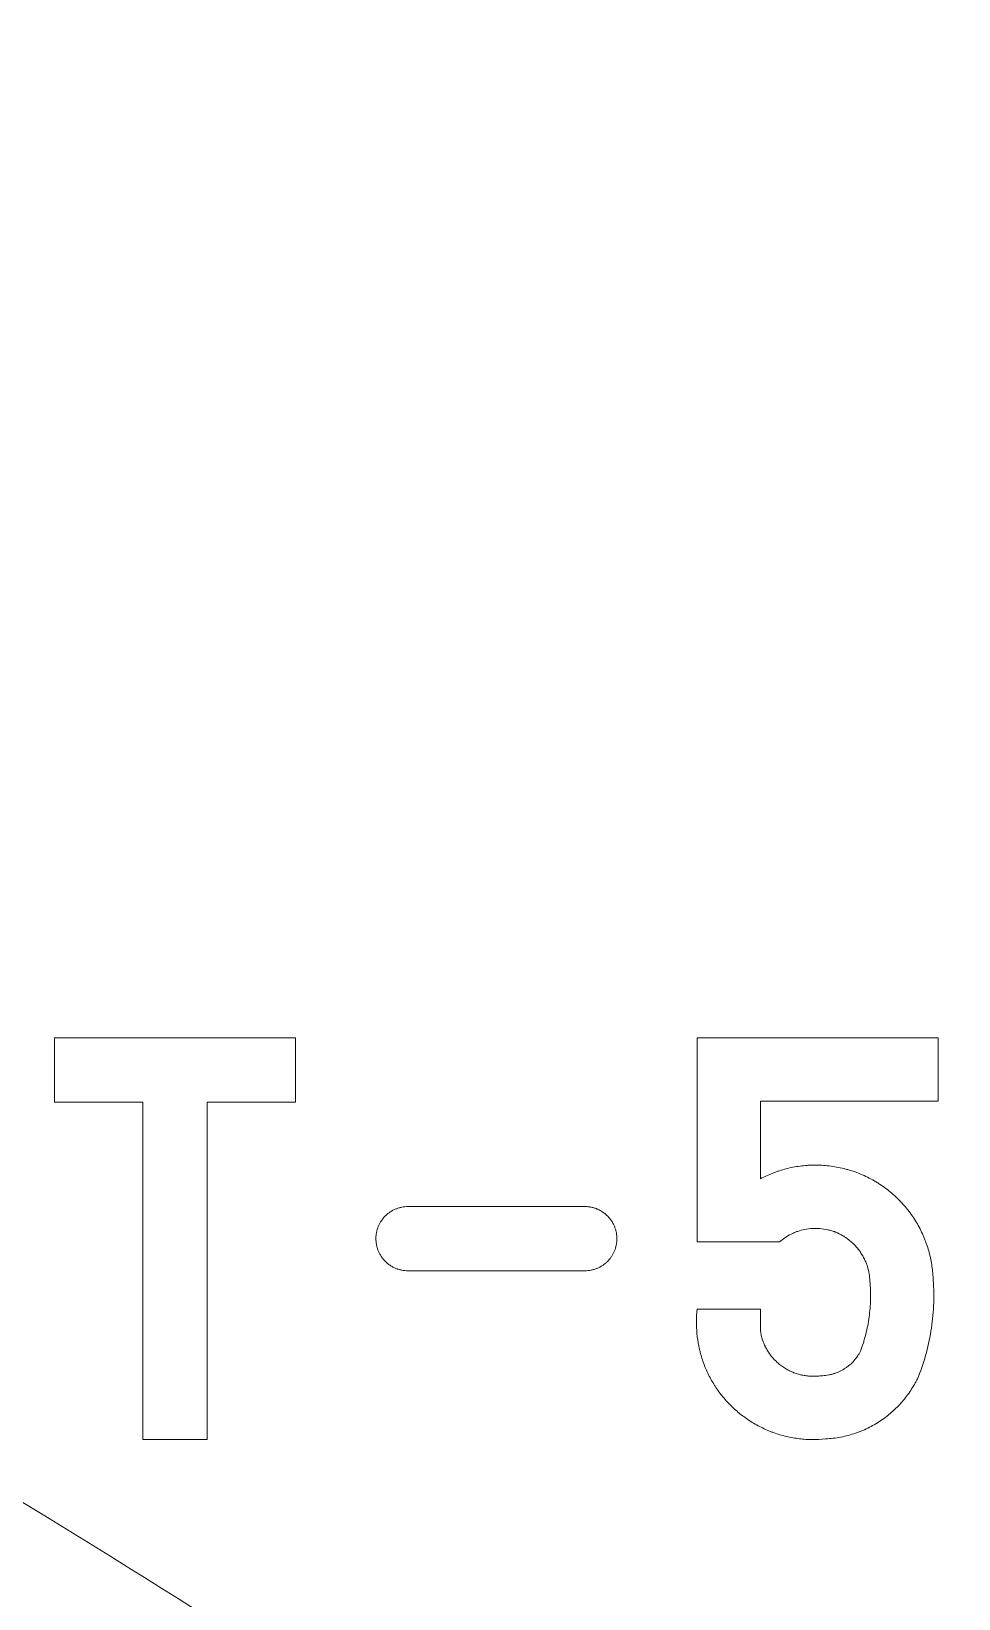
# Model space of a CAD drawing. Header units: millimetres. Extents: x 4664 to 8864, y -38 to 2932.
# Drawn here: x 5869.2 to 5879.26, y 1271.3 to 1288.29 of the extents above; entities that cross this region are included whole.
import ezdxf

# ---------------------------------------------------------------- set-up
doc = ezdxf.new("R2010")
doc.units = ezdxf.units.MM

msp = doc.modelspace()

# ---------------------------------------------------------------- linework, layer by layer
at = {"lineweight": 5}
for radius, start, end in [(152.045, 36.15958, 86.73036), (150.173, 37.11429, 84.05174), (144.895, 2.73527, 80.78997), (143.338, 2.73527, 80.78997), (120.442, 55.97736, 59.34277)]:
    msp.add_arc((5806.563, 1169.419), radius, start, end, dxfattribs=at)
for points in [[(5869.457, 1277.381), (5870.332, 1277.381), (5871.203, 1277.381), (5872.069, 1277.381)], [(5869.457, 1276.684), (5869.457, 1276.917), (5869.457, 1277.15), (5869.457, 1277.381)], [(5872.069, 1277.381), (5872.069, 1277.15), (5872.069, 1276.917), (5872.069, 1276.684)], [(5879.034, 1276.695), (5879.034, 1276.925), (5879.034, 1277.154), (5879.034, 1277.381)], [(5872.069, 1276.684), (5871.75, 1276.684), (5871.431, 1276.684), (5871.111, 1276.684)], [(5877.108, 1275.853), (5877.108, 1276.136), (5877.108, 1276.417), (5877.108, 1276.695)], [(5877.108, 1276.695), (5877.754, 1276.695), (5878.396, 1276.695), (5879.034, 1276.695)], [(5879.034, 1276.695), (5878.714, 1276.695), (5878.074, 1276.695), (5877.43, 1276.695), (5877.108, 1276.695)], [(5875.203, 1275.552), (5874.567, 1275.552), (5873.929, 1275.552), (5873.288, 1275.552)], [(5873.288, 1275.552), (5873.607, 1275.552), (5874.246, 1275.552), (5874.884, 1275.552), (5875.203, 1275.552)], [(5876.422, 1275.168), (5876.72, 1275.168), (5877.017, 1275.168), (5877.313, 1275.168)], [(5873.288, 1274.856), (5873.929, 1274.856), (5874.567, 1274.856), (5875.203, 1274.856)], [(5875.203, 1274.856), (5874.885, 1274.856), (5874.247, 1274.856), (5873.608, 1274.856), (5873.288, 1274.856)], [(5877.109, 1274.439), (5876.88, 1274.439), (5876.651, 1274.439), (5876.422, 1274.439)], [(5877.109, 1274.226), (5877.109, 1274.297), (5877.109, 1274.368), (5877.109, 1274.439)], [(5877.78, 1273.719), (5877.767, 1273.718), (5877.753, 1273.717), (5877.74, 1273.716)], [(5871.111, 1273.028), (5870.879, 1273.028), (5870.647, 1273.028), (5870.415, 1273.028)], [(5870.415, 1273.028), (5870.531, 1273.028), (5870.763, 1273.028), (5870.995, 1273.028), (5871.111, 1273.028)]]:
    msp.add_open_spline(points, degree=3, dxfattribs=at)
for points, knots in [([(5872.069, 1277.381), (5871.635, 1277.381), (5871.2, 1277.381), (5870.329, 1277.381), (5869.894, 1277.381), (5869.457, 1277.381)], [0, 0, 0, 0, 0.5, 0.5, 1, 1, 1, 1]), ([(5876.422, 1277.381), (5876.422, 1277.368), (5876.422, 1277.343), (5876.422, 1277.306), (5876.422, 1277.268), (5876.422, 1277.231), (5876.422, 1277.193), (5876.422, 1277.156), (5876.422, 1277.118), (5876.422, 1277.08), (5876.422, 1277.043), (5876.422, 1277.005), (5876.422, 1276.967), (5876.422, 1276.93), (5876.422, 1276.892), (5876.422, 1276.854), (5876.422, 1276.816), (5876.422, 1276.779), (5876.422, 1276.741), (5876.422, 1276.703), (5876.422, 1276.665), (5876.422, 1276.627), (5876.422, 1276.589), (5876.422, 1276.551), (5876.422, 1276.513), (5876.422, 1276.475), (5876.422, 1276.437), (5876.422, 1276.399), (5876.422, 1276.361), (5876.422, 1276.323), (5876.422, 1276.284), (5876.422, 1276.246), (5876.422, 1276.208), (5876.422, 1276.17), (5876.422, 1276.132), (5876.422, 1276.093), (5876.422, 1276.055), (5876.422, 1276.017), (5876.422, 1275.978), (5876.422, 1275.94), (5876.422, 1275.902), (5876.422, 1275.863), (5876.422, 1275.825), (5876.422, 1275.786), (5876.422, 1275.748), (5876.422, 1275.709), (5876.422, 1275.671), (5876.422, 1275.632), (5876.422, 1275.594), (5876.422, 1275.555), (5876.422, 1275.516), (5876.422, 1275.478), (5876.422, 1275.439), (5876.422, 1275.4), (5876.422, 1275.362), (5876.422, 1275.323), (5876.422, 1275.284), (5876.422, 1275.245), (5876.422, 1275.206), (5876.422, 1275.181), (5876.422, 1275.168)], [0, 0, 0, 0, 0.017208, 0.034417, 0.051627, 0.068838, 0.086051, 0.103264, 0.120479, 0.137695, 0.154912, 0.17213, 0.18935, 0.20657, 0.223792, 0.241015, 0.258239, 0.275465, 0.292691, 0.309919, 0.327148, 0.344378, 0.361609, 0.378841, 0.396075, 0.41331, 0.430546, 0.447783, 0.465021, 0.482261, 0.499501, 0.516743, 0.533986, 0.55123, 0.568476, 0.585723, 0.60297, 0.620219, 0.63747, 0.654721, 0.671974, 0.689227, 0.706482, 0.723738, 0.740996, 0.758254, 0.775514, 0.792775, 0.810037, 0.827301, 0.844565, 0.861831, 0.879098, 0.896366, 0.913635, 0.930906, 0.948178, 0.96545, 0.982725, 1, 1, 1, 1]), ([(5876.422, 1277.381), (5876.861, 1277.381), (5877.298, 1277.381), (5878.169, 1277.381), (5878.602, 1277.381), (5879.034, 1277.381)], [0, 0, 0, 0, 0.5, 0.5, 1, 1, 1, 1]), ([(5870.415, 1276.684), (5870.227, 1276.684), (5870.038, 1276.684), (5869.719, 1276.684), (5869.588, 1276.684), (5869.457, 1276.684)], [0, 0, 0, 0, 0.590566, 0.590566, 1, 1, 1, 1]), ([(5870.415, 1273.028), (5870.415, 1273.648), (5870.415, 1274.263), (5870.415, 1275.482), (5870.415, 1276.086), (5870.415, 1276.684)], [0, 0, 0, 0, 0.5, 0.5, 1, 1, 1, 1]), ([(5871.111, 1276.684), (5871.111, 1276.086), (5871.111, 1275.483), (5871.111, 1274.264), (5871.111, 1273.649), (5871.111, 1273.028)], [0, 0, 0, 0, 0.5, 0.5, 1, 1, 1, 1]), ([(5878.978, 1274.791), (5878.975, 1274.841), (5878.969, 1274.891), (5878.952, 1274.991), (5878.941, 1275.041), (5878.919, 1275.115), (5878.91, 1275.14), (5878.899, 1275.171), (5878.897, 1275.177), (5878.892, 1275.189), (5878.89, 1275.196), (5878.882, 1275.214), (5878.877, 1275.226), (5878.85, 1275.287), (5878.826, 1275.335), (5878.771, 1275.427), (5878.74, 1275.472), (5878.697, 1275.526), (5878.684, 1275.542), (5878.671, 1275.558), (5878.662, 1275.568), (5878.657, 1275.574), (5878.633, 1275.6), (5878.614, 1275.62), (5878.554, 1275.679), (5878.511, 1275.715), (5878.444, 1275.765), (5878.421, 1275.781), (5878.385, 1275.804), (5878.373, 1275.812), (5878.349, 1275.826), (5878.337, 1275.833), (5878.275, 1275.868), (5878.224, 1275.892), (5878.146, 1275.923), (5878.12, 1275.932), (5878.08, 1275.945), (5878.067, 1275.949), (5878.04, 1275.956), (5878.027, 1275.96), (5877.96, 1275.977), (5877.906, 1275.986), (5877.799, 1275.999), (5877.746, 1276.002), (5877.68, 1276.001), (5877.666, 1276.001), (5877.64, 1276), (5877.627, 1275.999), (5877.588, 1275.996), (5877.562, 1275.994), (5877.485, 1275.983), (5877.435, 1275.974), (5877.362, 1275.955), (5877.338, 1275.948), (5877.302, 1275.936), (5877.29, 1275.932), (5877.266, 1275.924), (5877.254, 1275.919), (5877.196, 1275.897), (5877.151, 1275.876), (5877.108, 1275.853)], [0, 0, 0, 0, 0.0625, 0.0625, 0.125, 0.125, 0.15625, 0.15625, 0.164063, 0.164063, 0.171875, 0.171875, 0.1875, 0.1875, 0.25, 0.25, 0.3125, 0.3125, 0.328125, 0.335938, 0.335938, 0.34375, 0.34375, 0.375, 0.375, 0.4375, 0.4375, 0.46875, 0.46875, 0.484375, 0.484375, 0.5, 0.5, 0.5625, 0.5625, 0.59375, 0.59375, 0.609375, 0.609375, 0.625, 0.625, 0.6875, 0.6875, 0.75, 0.75, 0.765625, 0.765625, 0.78125, 0.78125, 0.8125, 0.8125, 0.875, 0.875, 0.90625, 0.90625, 0.921875, 0.921875, 0.9375, 0.9375, 1, 1, 1, 1]), ([(5873.288, 1275.552), (5873.276, 1275.552), (5873.264, 1275.552), (5873.241, 1275.549), (5873.23, 1275.548), (5873.208, 1275.543), (5873.197, 1275.54), (5873.181, 1275.536), (5873.175, 1275.534), (5873.165, 1275.53), (5873.16, 1275.528), (5873.134, 1275.517), (5873.114, 1275.507), (5873.087, 1275.489), (5873.078, 1275.482), (5873.061, 1275.469), (5873.053, 1275.462), (5873.03, 1275.439), (5873.016, 1275.423), (5873.001, 1275.401), (5872.998, 1275.397), (5872.992, 1275.388), (5872.989, 1275.383), (5872.981, 1275.369), (5872.976, 1275.359), (5872.962, 1275.33), (5872.955, 1275.31), (5872.949, 1275.284), (5872.948, 1275.278), (5872.945, 1275.268), (5872.944, 1275.262), (5872.942, 1275.246), (5872.941, 1275.235), (5872.939, 1275.202), (5872.94, 1275.18), (5872.944, 1275.146), (5872.946, 1275.135), (5872.952, 1275.113), (5872.955, 1275.102), (5872.962, 1275.08), (5872.967, 1275.069), (5872.976, 1275.048), (5872.982, 1275.038), (5872.991, 1275.022), (5872.994, 1275.017), (5873, 1275.007), (5873.004, 1275.002), (5873.015, 1274.988), (5873.03, 1274.969), (5873.047, 1274.952), (5873.061, 1274.94), (5873.065, 1274.936), (5873.075, 1274.929), (5873.08, 1274.925), (5873.095, 1274.914), (5873.115, 1274.901), (5873.137, 1274.89), (5873.154, 1274.883), (5873.162, 1274.879), (5873.171, 1274.876), (5873.176, 1274.874), (5873.179, 1274.873), (5873.194, 1274.869), (5873.205, 1274.866), (5873.229, 1274.861), (5873.252, 1274.857), (5873.276, 1274.856), (5873.288, 1274.856)], [0, 0, 0, 0, 0.03125, 0.03125, 0.0625, 0.0625, 0.09375, 0.09375, 0.109375, 0.109375, 0.125, 0.125, 0.1875, 0.1875, 0.21875, 0.21875, 0.25, 0.25, 0.3125, 0.3125, 0.328125, 0.328125, 0.34375, 0.34375, 0.375, 0.375, 0.4375, 0.4375, 0.453125, 0.453125, 0.46875, 0.46875, 0.5, 0.5, 0.5625, 0.5625, 0.59375, 0.59375, 0.625, 0.625, 0.65625, 0.65625, 0.6875, 0.6875, 0.703125, 0.703125, 0.71875, 0.71875, 0.75, 0.78125, 0.78125, 0.796875, 0.796875, 0.8125, 0.8125, 0.84375, 0.875, 0.875, 0.890625, 0.898438, 0.898438, 0.90625, 0.90625, 0.9375, 0.9375, 0.96875, 1, 1, 1, 1]), ([(5875.203, 1274.856), (5875.215, 1274.856), (5875.227, 1274.856), (5875.25, 1274.859), (5875.261, 1274.861), (5875.283, 1274.865), (5875.294, 1274.868), (5875.31, 1274.873), (5875.316, 1274.875), (5875.326, 1274.878), (5875.332, 1274.88), (5875.357, 1274.891), (5875.377, 1274.901), (5875.404, 1274.919), (5875.413, 1274.926), (5875.43, 1274.939), (5875.438, 1274.947), (5875.461, 1274.969), (5875.475, 1274.985), (5875.49, 1275.007), (5875.493, 1275.011), (5875.499, 1275.02), (5875.502, 1275.025), (5875.51, 1275.039), (5875.515, 1275.048), (5875.528, 1275.077), (5875.535, 1275.097), (5875.543, 1275.128), (5875.545, 1275.139), (5875.548, 1275.155), (5875.549, 1275.16), (5875.55, 1275.171), (5875.55, 1275.176), (5875.552, 1275.204), (5875.551, 1275.226), (5875.547, 1275.259), (5875.545, 1275.27), (5875.542, 1275.287), (5875.54, 1275.292), (5875.537, 1275.303), (5875.535, 1275.309), (5875.53, 1275.325), (5875.526, 1275.336), (5875.516, 1275.357), (5875.511, 1275.368), (5875.503, 1275.381), (5875.502, 1275.383), (5875.499, 1275.389), (5875.497, 1275.391), (5875.492, 1275.399), (5875.489, 1275.404), (5875.478, 1275.418), (5875.47, 1275.428), (5875.454, 1275.446), (5875.446, 1275.454), (5875.432, 1275.467), (5875.427, 1275.471), (5875.42, 1275.477), (5875.418, 1275.478), (5875.413, 1275.482), (5875.4, 1275.491), (5875.377, 1275.507), (5875.355, 1275.518), (5875.341, 1275.524), (5875.338, 1275.525), (5875.333, 1275.527), (5875.33, 1275.529), (5875.321, 1275.532), (5875.315, 1275.534), (5875.298, 1275.539), (5875.286, 1275.543), (5875.263, 1275.547), (5875.251, 1275.549), (5875.233, 1275.551), (5875.227, 1275.552), (5875.215, 1275.552), (5875.209, 1275.552), (5875.203, 1275.552)], [0, 0, 0, 0, 0.03125, 0.03125, 0.0625, 0.0625, 0.09375, 0.09375, 0.109375, 0.109375, 0.125, 0.125, 0.1875, 0.1875, 0.21875, 0.21875, 0.25, 0.25, 0.3125, 0.3125, 0.328125, 0.328125, 0.34375, 0.34375, 0.375, 0.375, 0.4375, 0.4375, 0.46875, 0.46875, 0.484375, 0.484375, 0.5, 0.5, 0.5625, 0.5625, 0.59375, 0.59375, 0.609375, 0.609375, 0.625, 0.625, 0.65625, 0.65625, 0.6875, 0.6875, 0.695313, 0.695313, 0.703125, 0.703125, 0.71875, 0.71875, 0.75, 0.75, 0.78125, 0.78125, 0.796875, 0.796875, 0.804687, 0.804687, 0.8125, 0.84375, 0.875, 0.875, 0.882812, 0.882812, 0.890625, 0.890625, 0.90625, 0.90625, 0.9375, 0.9375, 0.96875, 0.96875, 0.984375, 0.984375, 1, 1, 1, 1]), ([(5877.313, 1275.168), (5877.332, 1275.184), (5877.352, 1275.2), (5877.394, 1275.229), (5877.416, 1275.241), (5877.451, 1275.259), (5877.463, 1275.264), (5877.481, 1275.272), (5877.487, 1275.274), (5877.499, 1275.279), (5877.506, 1275.281), (5877.537, 1275.292), (5877.562, 1275.299), (5877.615, 1275.31), (5877.642, 1275.313), (5877.683, 1275.316), (5877.697, 1275.316), (5877.718, 1275.316), (5877.725, 1275.315), (5877.739, 1275.315), (5877.746, 1275.314), (5877.781, 1275.311), (5877.809, 1275.307), (5877.852, 1275.297), (5877.866, 1275.293), (5877.887, 1275.287), (5877.894, 1275.285), (5877.904, 1275.281), (5877.907, 1275.28), (5877.914, 1275.277), (5877.918, 1275.276), (5877.949, 1275.263), (5877.975, 1275.251), (5878.013, 1275.228), (5878.026, 1275.22), (5878.044, 1275.208), (5878.05, 1275.203), (5878.059, 1275.197), (5878.062, 1275.194), (5878.068, 1275.19), (5878.071, 1275.187), (5878.097, 1275.166), (5878.119, 1275.146), (5878.149, 1275.114), (5878.158, 1275.103), (5878.172, 1275.085), (5878.176, 1275.08), (5878.185, 1275.068), (5878.189, 1275.062), (5878.209, 1275.032), (5878.223, 1275.007), (5878.242, 1274.969), (5878.247, 1274.956), (5878.255, 1274.936), (5878.257, 1274.93), (5878.262, 1274.917), (5878.264, 1274.91), (5878.275, 1274.877), (5878.281, 1274.851), (5878.29, 1274.798), (5878.293, 1274.771), (5878.293, 1274.745)], [0, 0, 0, 0, 0.0625, 0.0625, 0.125, 0.125, 0.15625, 0.15625, 0.171875, 0.171875, 0.1875, 0.1875, 0.25, 0.25, 0.3125, 0.3125, 0.34375, 0.34375, 0.359375, 0.359375, 0.375, 0.375, 0.4375, 0.4375, 0.46875, 0.46875, 0.484375, 0.484375, 0.492187, 0.492187, 0.5, 0.5, 0.5625, 0.5625, 0.59375, 0.59375, 0.609375, 0.609375, 0.617187, 0.617187, 0.625, 0.625, 0.6875, 0.6875, 0.71875, 0.71875, 0.734375, 0.734375, 0.75, 0.75, 0.8125, 0.8125, 0.84375, 0.84375, 0.859375, 0.859375, 0.875, 0.875, 0.9375, 0.9375, 1, 1, 1, 1]), ([(5878.293, 1274.745), (5878.3, 1274.678), (5878.302, 1274.613), (5878.299, 1274.483), (5878.294, 1274.419), (5878.277, 1274.292), (5878.265, 1274.229), (5878.245, 1274.152), (5878.241, 1274.136), (5878.232, 1274.106), (5878.228, 1274.09), (5878.213, 1274.044), (5878.203, 1274.014), (5878.191, 1273.984)], [0, 0, 0, 0, 0.25, 0.25, 0.5, 0.5, 0.75, 0.75, 0.8125, 0.8125, 0.875, 0.875, 1, 1, 1, 1]), ([(5878.821, 1273.711), (5878.854, 1273.796), (5878.883, 1273.882), (5878.929, 1274.057), (5878.948, 1274.145), (5878.974, 1274.325), (5878.983, 1274.417), (5878.986, 1274.533), (5878.987, 1274.556), (5878.987, 1274.591), (5878.987, 1274.603), (5878.986, 1274.626), (5878.985, 1274.685), (5878.982, 1274.744), (5878.978, 1274.791)], [0, 0, 0, 0, 0.25, 0.25, 0.5, 0.5, 0.75, 0.75, 0.8125, 0.8125, 0.84375, 0.84375, 0.875, 1, 1, 1, 1]), ([(5876.422, 1274.439), (5876.417, 1274.396), (5876.414, 1274.352), (5876.413, 1274.264), (5876.415, 1274.22), (5876.423, 1274.131), (5876.43, 1274.086), (5876.441, 1274.03), (5876.443, 1274.019), (5876.449, 1273.996), (5876.457, 1273.963), (5876.467, 1273.93), (5876.488, 1273.864), (5876.504, 1273.82), (5876.542, 1273.735), (5876.563, 1273.693), (5876.594, 1273.642), (5876.6, 1273.632), (5876.613, 1273.611), (5876.619, 1273.601), (5876.639, 1273.571), (5876.653, 1273.551), (5876.697, 1273.493), (5876.728, 1273.456), (5876.795, 1273.386), (5876.83, 1273.353), (5876.877, 1273.314), (5876.887, 1273.306), (5876.906, 1273.29), (5876.916, 1273.283), (5876.946, 1273.261), (5876.966, 1273.247), (5877.028, 1273.207), (5877.07, 1273.182), (5877.136, 1273.15), (5877.158, 1273.139), (5877.192, 1273.125), (5877.209, 1273.118), (5877.226, 1273.111), (5877.237, 1273.107), (5877.243, 1273.105), (5877.295, 1273.086), (5877.342, 1273.072), (5877.435, 1273.05), (5877.482, 1273.042), (5877.553, 1273.034), (5877.577, 1273.031), (5877.624, 1273.028), (5877.648, 1273.028), (5877.719, 1273.027), (5877.765, 1273.03), (5877.812, 1273.035)], [0, 0, 0, 0, 0.0625, 0.0625, 0.125, 0.125, 0.1875, 0.1875, 0.203125, 0.203125, 0.21875, 0.25, 0.25, 0.3125, 0.3125, 0.375, 0.375, 0.390625, 0.390625, 0.40625, 0.40625, 0.4375, 0.4375, 0.5, 0.5, 0.5625, 0.5625, 0.578125, 0.578125, 0.59375, 0.59375, 0.625, 0.625, 0.6875, 0.6875, 0.71875, 0.71875, 0.734375, 0.742187, 0.742187, 0.75, 0.75, 0.8125, 0.8125, 0.875, 0.875, 0.90625, 0.90625, 0.9375, 0.9375, 1, 1, 1, 1]), ([(5877.122, 1274.131), (5877.118, 1274.147), (5877.114, 1274.163), (5877.11, 1274.195), (5877.109, 1274.21), (5877.109, 1274.226)], [0, 0, 0, 0, 0.5, 0.5, 1, 1, 1, 1]), ([(5877.74, 1273.716), (5877.707, 1273.713), (5877.675, 1273.712), (5877.626, 1273.715), (5877.609, 1273.717), (5877.584, 1273.721), (5877.576, 1273.722), (5877.564, 1273.725), (5877.56, 1273.725), (5877.551, 1273.727), (5877.531, 1273.732), (5877.494, 1273.742), (5877.462, 1273.755), (5877.431, 1273.768), (5877.416, 1273.776), (5877.393, 1273.788), (5877.385, 1273.793), (5877.371, 1273.802), (5877.363, 1273.806), (5877.342, 1273.821), (5877.314, 1273.841), (5877.289, 1273.864), (5877.27, 1273.882), (5877.264, 1273.888), (5877.255, 1273.897), (5877.252, 1273.9), (5877.246, 1273.907), (5877.232, 1273.923), (5877.219, 1273.939), (5877.199, 1273.966), (5877.19, 1273.98), (5877.177, 1274.002), (5877.171, 1274.013), (5877.165, 1274.024), (5877.161, 1274.031), (5877.159, 1274.035), (5877.15, 1274.054), (5877.144, 1274.069), (5877.132, 1274.1), (5877.127, 1274.115), (5877.122, 1274.131)], [0, 0, 0, 0, 0.125, 0.125, 0.1875, 0.1875, 0.21875, 0.21875, 0.234375, 0.234375, 0.25, 0.3125, 0.375, 0.375, 0.4375, 0.4375, 0.46875, 0.46875, 0.5, 0.5, 0.5625, 0.625, 0.625, 0.65625, 0.65625, 0.671875, 0.671875, 0.6875, 0.75, 0.75, 0.8125, 0.8125, 0.84375, 0.859375, 0.859375, 0.875, 0.875, 0.9375, 0.9375, 1, 1, 1, 1]), ([(5878.191, 1273.984), (5878.182, 1273.966), (5878.171, 1273.948), (5878.148, 1273.914), (5878.136, 1273.898), (5878.108, 1273.867), (5878.094, 1273.852), (5878.074, 1273.835), (5878.07, 1273.832), (5878.062, 1273.825), (5878.057, 1273.822), (5878.045, 1273.812), (5878.036, 1273.806), (5878.01, 1273.789), (5877.991, 1273.778), (5877.953, 1273.759), (5877.933, 1273.751), (5877.902, 1273.741), (5877.892, 1273.737), (5877.87, 1273.732), (5877.859, 1273.729), (5877.826, 1273.723), (5877.803, 1273.72), (5877.78, 1273.719)], [0, 0, 0, 0, 0.125, 0.125, 0.25, 0.25, 0.375, 0.375, 0.40625, 0.40625, 0.4375, 0.4375, 0.5, 0.5, 0.625, 0.625, 0.75, 0.75, 0.8125, 0.8125, 0.875, 0.875, 1, 1, 1, 1]), ([(5877.812, 1273.035), (5877.84, 1273.036), (5877.869, 1273.038), (5877.925, 1273.045), (5877.952, 1273.049), (5878.034, 1273.065), (5878.087, 1273.079), (5878.152, 1273.101), (5878.171, 1273.108), (5878.19, 1273.116), (5878.202, 1273.121), (5878.209, 1273.123), (5878.24, 1273.137), (5878.265, 1273.148), (5878.336, 1273.184), (5878.382, 1273.212), (5878.446, 1273.256), (5878.468, 1273.272), (5878.498, 1273.297), (5878.513, 1273.309), (5878.528, 1273.322), (5878.538, 1273.331), (5878.543, 1273.335), (5878.587, 1273.375), (5878.622, 1273.412), (5878.688, 1273.491), (5878.719, 1273.532), (5878.76, 1273.597), (5878.773, 1273.619), (5878.792, 1273.653), (5878.798, 1273.664), (5878.81, 1273.687), (5878.815, 1273.699), (5878.821, 1273.711)], [0, 0, 0, 0, 0.0625, 0.0625, 0.125, 0.125, 0.25, 0.25, 0.28125, 0.296875, 0.296875, 0.3125, 0.3125, 0.375, 0.375, 0.5, 0.5, 0.5625, 0.5625, 0.59375, 0.609375, 0.609375, 0.625, 0.625, 0.75, 0.75, 0.875, 0.875, 0.9375, 0.9375, 0.96875, 0.96875, 1, 1, 1, 1])]:
    msp.add_open_spline(points, degree=3, knots=knots, dxfattribs=at)

doc.saveas('drawing.dxf')
